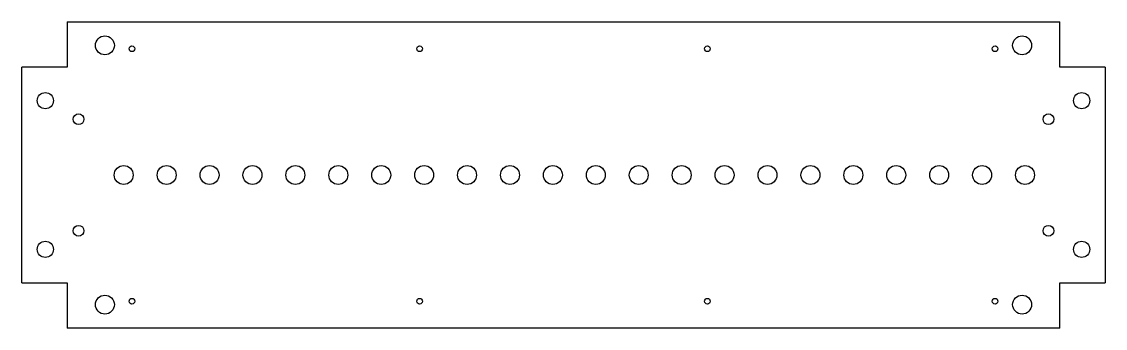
# Model space of a CAD drawing. Extents: x -401 to 401, y -113 to 113.
import ezdxf

# ---------------------------------------------------------------- set-up
doc = ezdxf.new("R2010")
doc.units = 0
doc.layers.get('0').update_dxf_attribs({"linetype": 'CONTINUOUS'})

msp = doc.modelspace()

# ---------------------------------------------------------------- linework, layer by layer
at = {"color": 7, "linetype": 'CONTINUOUS'}
for p, q in [((-367.28, 113.33), (-367.28, 79.78)), ((-367.28, 113.33), (367.28, 113.33)), ((367.28, 79.78), (367.28, 113.33)), ((-400.83, -79.78), (-400.83, 79.78)), ((-367.28, 79.78), (-400.83, 79.78)), ((400.83, 79.78), (367.28, 79.78)), ((400.83, 79.78), (400.83, -79.78)), ((-400.83, -79.78), (-367.28, -79.78)), ((-367.28, -79.78), (-367.28, -113.33)), ((367.28, -79.78), (400.83, -79.78)), ((367.28, -113.33), (367.28, -79.78)), ((367.28, -113.33), (-367.28, -113.33))]:
    msp.add_line(p, q, dxfattribs=at)
for centre, radius in [((-339.25, 95.83), 7), ((339.25, 95.83), 7), ((-319.25, 93.33), 2.1), ((-106.42, 93.33), 2.1), ((106.42, 93.33), 2.1), ((319.25, 93.33), 2.1), ((-383.33, 54.95), 6), ((383.33, 54.95), 6), ((-358.75, 41.25), 4), ((358.75, 41.25), 4), ((-325.35, 0), 7), ((-293.6, 0), 7), ((-261.85, 0), 7), ((-230.1, 0), 7), ((-198.35, 0), 7), ((-166.6, 0), 7), ((-134.85, 0), 7), ((-103.1, 0), 7), ((-71.35, 0), 7), ((-39.6, 0), 7), ((-7.85, 0), 7), ((23.9, 0), 7), ((55.65, 0), 7), ((87.4, 0), 7), ((119.15, 0), 7), ((150.9, 0), 7), ((182.65, 0), 7), ((214.4, 0), 7), ((246.15, 0), 7), ((277.9, 0), 7), ((309.65, 0), 7), ((341.4, 0), 7), ((-358.75, -41.25), 4), ((358.75, -41.25), 4), ((-383.33, -54.95), 6), ((383.33, -54.95), 6), ((-339.25, -95.83), 7), ((-319.25, -93.33), 2.1), ((-106.42, -93.33), 2.1), ((106.42, -93.33), 2.1), ((319.25, -93.33), 2.1), ((339.25, -95.83), 7)]:
    msp.add_circle(centre, radius, dxfattribs=at)

doc.saveas('drawing.dxf')
